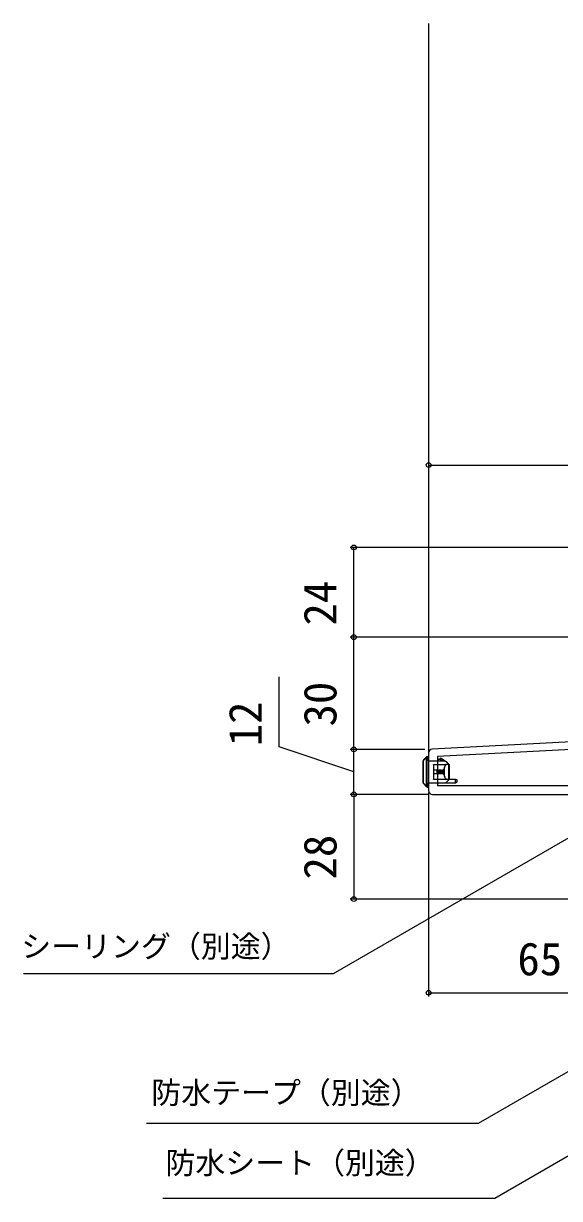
# Model space of a CAD drawing. Units: millimetres, scale not verified. Extents: x -525 to 525, y -783 to 778.
# Drawn here: x 40.7 to 184, y -67.7 to 246.3 of the extents above; entities that cross this region are included whole.
import ezdxf
from ezdxf.enums import TextEntityAlignment as Align

# ---------------------------------------------------------------- set-up
doc = ezdxf.new("R2010")
doc.units = ezdxf.units.MM
doc.header["$LTSCALE"] = 4
for name, color, linetype in [('0-2_YKK_11', 7, 'Continuous'), ('0-4_YKK_12', 2, 'Continuous'), ('0-5_YKK_13', 4, 'Continuous'), ('0-7_YKK_D', 6, 'Continuous')]:
    doc.layers.add(name, color=color, linetype=linetype)
doc.styles.add('ＭＳ ゴシック', font='')
doc.styles.get('ＭＳ ゴシック').set_extended_font_data('MS Gothic')

msp = doc.modelspace()

# ---------------------------------------------------------------- linework, layer by layer
at = {"layer": '0-2_YKK_11'}
msp.add_line((149, 51.351), (149, 41.3), dxfattribs=at)
for points in [[(200.216, 81.126), (201.208, 75.5), (196.4, 75.5), (196.4, 80.856), (196.943, 81.724), (196.623, 82.3), (194, 82.3), (194, 54.658), (149.948, 52.35)], [(150, 40.3), (210.6, 40.3), (210.6, 12.3), (214, 12.3), (214, 14.2), (213.5, 14.7), (213, 15.2), (213, 40.3), (264, 40.3), (264, 41.8), (276.5, 41.8), (276.5, 40.3), (279, 40.3), (279, 44.3), (264, 44.3)]]:
    msp.add_lwpolyline(points, dxfattribs=at)
msp.add_lwpolyline([(194, 52.656), (151.4, 50.423), (151.4, 42.7), (194, 42.7)], close=True, dxfattribs=at)
for centre, start, end in [((150, 51.351), 93.00003, 180), ((150, 41.3), 180.00001, 269.99999)]:
    msp.add_arc(centre, 1, start, end, dxfattribs=at)
at = {"layer": '0-4_YKK_12'}
msp.add_line((149, 246.3), (149, 51.351), dxfattribs=at)
at = {"layer": '0-5_YKK_13'}
for p, q in [((148.625, 50.4), (148.621, 50.395)), ((147.5, 43.376), (147.5, 49.276)), ((147.506, 49.276), (147.5, 49.276)), ((148.327, 50.096), (147.506, 49.276)), ((147.506, 49.276), (147.506, 43.424)), ((148.746, 49.4), (148.452, 49.4)), ((149, 49.4), (149, 43.2)), ((153.5, 49.2), (149, 49.2)), ((150.3, 48.3), (153.737, 48.3)), ((150.3, 48.196), (150.3, 48.3)), ((150.3, 48.196), (150.3, 46.8)), ((153.558, 48.196), (150.3, 48.196)), ((153.112, 47.196), (153.112, 45.404)), ((154.5, 48.3), (153.5, 49.2)), ((154.436, 48.3), (153.737, 48.3)), ((154.436, 44.3), (154.436, 48.3)), ((154.436, 48.3), (154.5, 48.3)), ((154.5, 48.3), (154.5, 44.3)), ((151.2, 46.8), (150.3, 46.8)), ((150.3, 46.8), (150.3, 45.8)), ((150.3, 45.8), (150.3, 44.404)), ((150.3, 44.404), (153.558, 44.404)), ((151.2, 46.8), (151.2, 45.8)), ((151.642, 46.8), (151.2, 46.8)), ((151.783, 45.8), (151.642, 45.8)), ((151.783, 46.8), (151.783, 45.8)), ((152.2, 46.8), (151.783, 46.8)), ((152.2, 45.8), (151.783, 45.8)), ((152.2, 46.8), (152.2, 45.8)), ((152.333, 46.8), (152.2, 46.8)), ((152.333, 45.8), (152.2, 45.8)), ((152.514, 45.8), (152.333, 45.8)), ((152.514, 46.8), (152.514, 45.8)), ((152.55, 45.8), (152.514, 45.8)), ((152.55, 46.8), (152.742, 46.8)), ((152.742, 45.8), (152.55, 45.8)), ((152.742, 46.8), (152.742, 45.8)), ((152.973, 46.8), (152.742, 46.8)), ((152.973, 45.8), (152.742, 45.8)), ((152.973, 46.8), (152.973, 45.8)), ((153.5, 43.3), (154.5, 44.3)), ((154.436, 44.3), (153.737, 44.3)), ((154.5, 44.3), (154.436, 44.3)), ((156.2, 44.3), (156.5, 44.3)), ((147.506, 43.424), (148.369, 42.561)), ((148.513, 42.288), (148.451, 42.349)), ((148.664, 42.287), (148.725, 42.2)), ((153.5, 43.3), (149, 43.3)), ((156.2, 43.3), (153.5, 43.3))]:
    msp.add_line(p, q, dxfattribs=at)
for points in [[(147.588, 49.488), (148.409, 50.308), (148.413, 50.312)], [(148.625, 50.4), (149, 50.4), (149, 49.4), (148.746, 49.4)], [(148.746, 49.4), (148.746, 43.2), (148.452, 43.2), (148.452, 49.4)], [(151.6, 49.2), (151.6, 49.8), (153.2, 49.2)], [(152.2, 49.575), (152.2, 50.1), (154, 48.9)], [(152.973, 46.8), (153.052, 46.994), (153.112, 47.196)], [(153.715, 49.007), (154, 48.9), (154, 48.75)], [(151.642, 45.8), (151.2, 45.8), (150.3, 45.8)], [(153.737, 44.3), (150.3, 44.3), (150.3, 44.404)], [(151.642, 45.8), (151.642, 46.8), (151.783, 46.8)], [(152.333, 45.8), (152.333, 46.8), (152.514, 46.8)], [(152.55, 45.8), (152.55, 46.8), (152.514, 46.8)], [(153.112, 45.404), (153.053, 45.602), (152.973, 45.8)], [(156.2, 43.3), (156.2, 44.3), (154.5, 44.3)], [(156.5, 44.3), (156.5, 43.6), (156.2, 43.3)], [(148.451, 42.349), (147.5, 43.3), (147.5, 43.376)], [(148.746, 43.2), (149, 43.2), (149, 42.2), (148.725, 42.2)]]:
    msp.add_lwpolyline(points, dxfattribs=at)
for centre, radius, start, end in [((148.63, 50.091), 0.304, 91.7644, 179.04855), ((148.61, 50.109), 0.284, 135.21566, 182.49633), ((148.617, 50.099), 0.295, 89.30544, 134.94469), ((148.625, 50.1), 0.3, 90, 135), ((147.8, 49.276), 0.3, 135, 180), ((147.79, 49.288), 0.284, 135.21566, 182.49633), ((148.681, 42.601), 0.314, 187.32627, 266.78077), ((148.653, 42.549), 0.284, 177.50367, 224.78434), ((148.617, 42.523), 0.24, 226.38814, 281.18869), ((148.725, 42.5), 0.3, 225, 270)]:
    msp.add_arc(centre, radius, start, end, dxfattribs=at)
for centre, major_axis, ratio, start_param, end_param in [((148.606, 49.4), (0, 1), 0.14, 4.712389, 6.1791526), ((148.312, 49.4), (0, 0.7), 0.2, 4.712389, 6.1791526), ((155.29, 46.3), (0, 2.9), 0.789474, 0.8581397, 1.2566748), ((153.737, 48), (0, 0.3), 0.789474, 6.2831853, 7.141325), ((155.29, 46.3), (0, 2.9), 0.789474, 1.8849178, 2.283453), ((153.737, 44.6), (0, 0.3), 0.789474, 2.283453, 3.1415927), ((147.8, 43.424), (0.286, 0.119), 0.756388, 2.640578, 2.8379736), ((148.312, 43.2), (0, 0.7), 0.2, 3.5625567, 4.712389), ((148.606, 43.2), (0, 1), 0.14, 3.5625567, 4.712389)]:
    msp.add_ellipse(centre, major_axis=major_axis, ratio=ratio, start_param=start_param, end_param=end_param, dxfattribs=at)
at = {"layer": '0-7_YKK_D'}
for p, q in [((148.996, 128.3), (264, 128.3)), ((220.222, 106.3), (128, 106.3)), ((129, 82.3), (129, 106.3)), ((193.5, 82.3), (128, 82.3)), ((193.5, 82.3), (128, 82.3)), ((129, 52.3), (129, 82.3)), ((148, 52.3), (128, 52.3)), ((147, 52.3), (128, 52.3)), ((129, 40.3), (129, 52.3)), ((146, 40.3), (128, 40.3)), ((149, 40.3), (128, 40.3)), ((129, 40.3), (129, 12.3)), ((149, 40.8), (149, -13.7)), ((210.1, 12.3), (128, 12.3)), ((149, -12.7), (214, -12.7))]:
    msp.add_line(p, q, dxfattribs=at)
for points in [[(129, 46.3), (109, 52.981), (109, 71.708)], [(193.318, 32.603), (191.11, 31.328), (123.511, -7.7), (40.681, -7.7)], [(213, -18.414), (210.792, -19.689), (162.276, -47.7), (73.558, -47.7)], [(215, -39.803), (212.792, -41.078), (166.681, -67.7), (77.963, -67.7)]]:
    msp.add_lwpolyline(points, dxfattribs=at)
for centre in [(148.996, 128.3), (129, 106.3), (129, 82.3), (129, 82.3), (129, 52.3), (129, 52.3), (129, 40.3), (129, 40.3), (129, 12.3), (149, -12.7)]:
    msp.add_circle(centre, 0.637, dxfattribs=at)

# ---------------------------------------------------------------- texts
at = {"layer": '0-7_YKK_D', "style": 'ＭＳ ゴシック'}
for s, p in [('24', (127, 85.402)), ('30', (127, 58.436)), ('12', (107, 53.14)), ('28', (127, 17.539))]:
    msp.add_text(s, height=8.798, rotation=90, dxfattribs=at).set_placement(p, align=Align.BOTTOM_LEFT)
for s, height, p in [('シーリング（別途）', 5.865, (40.086, -5)), ('65', 8.798, (172.739, -10.7)), ('防水テープ（別途）', 5.865, (74.855, -44.114)), ('防水シート（別途）', 5.865, (78.631, -62.877))]:
    msp.add_text(s, height=height, dxfattribs=at).set_placement(p, align=Align.BOTTOM_LEFT)

doc.saveas('drawing.dxf')
